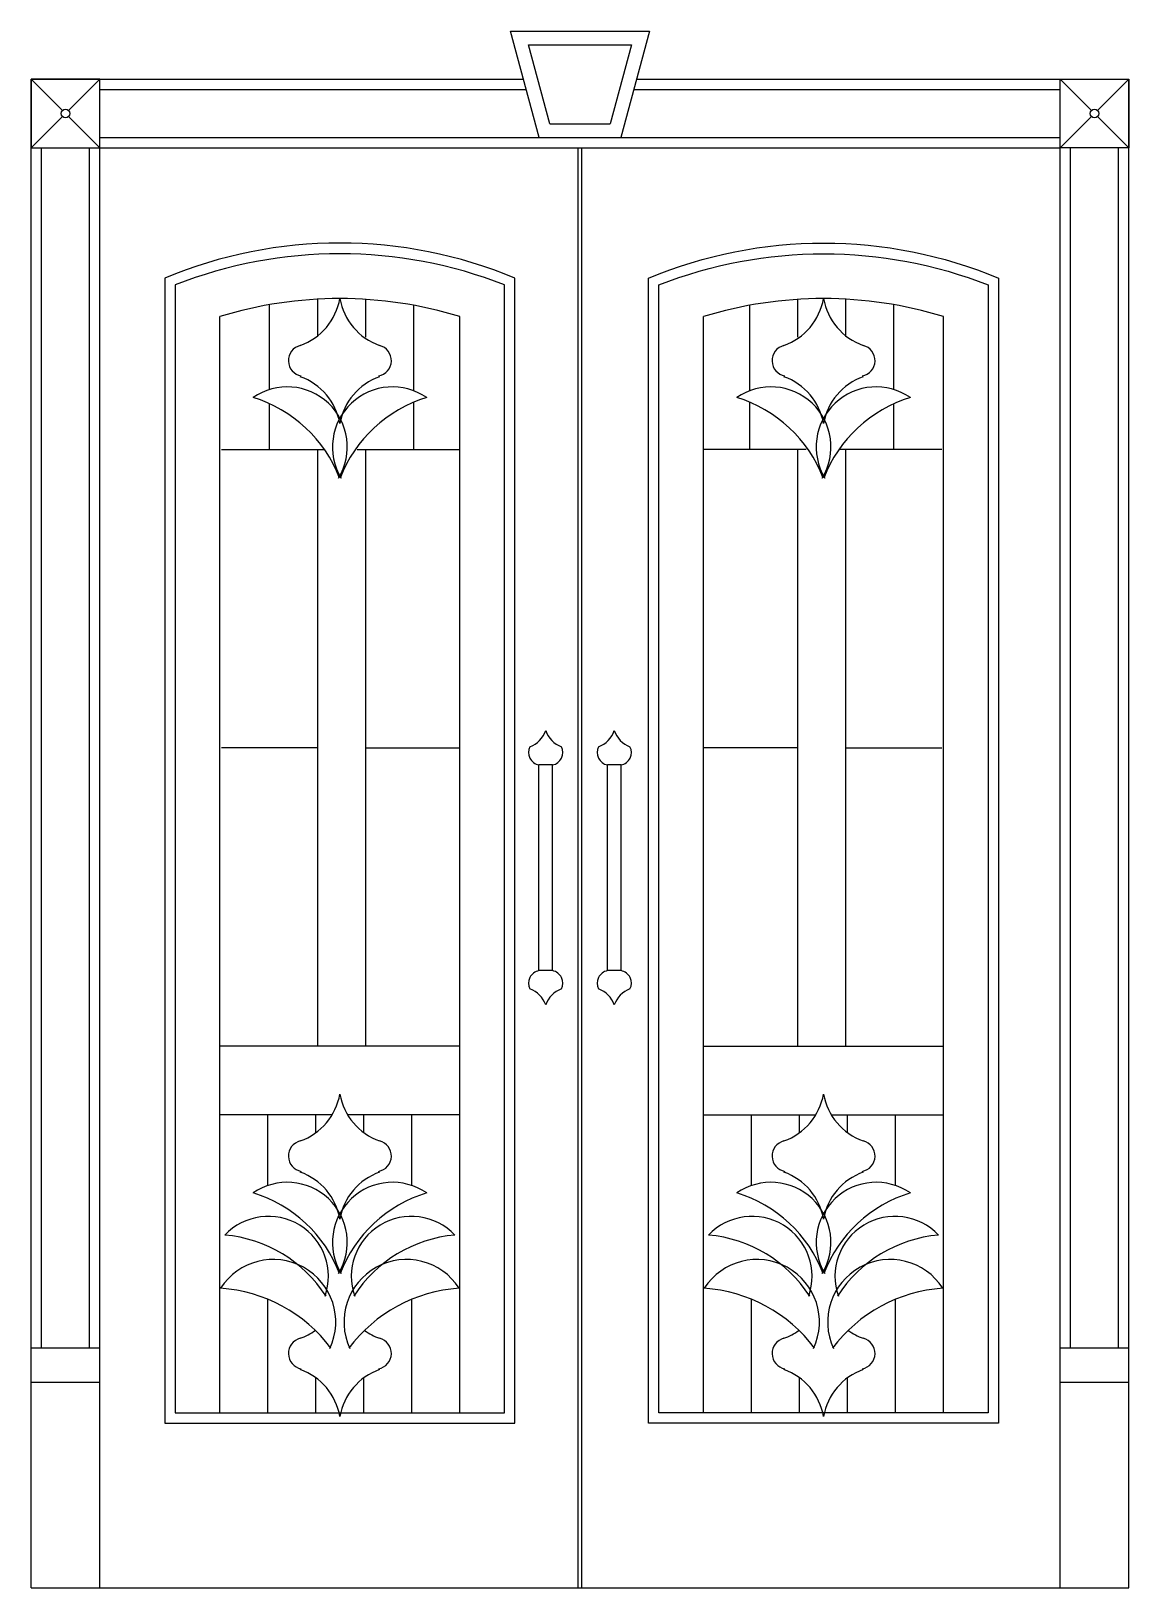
# Model space of a CAD drawing. Header units: metres. Extents: x -4744 to -3144, y 24 to 2294.
import ezdxf

# ---------------------------------------------------------------- set-up
doc = ezdxf.new("R2010")
doc.units = ezdxf.units.M
for name, color, linetype in [('2', 2, 'Continuous'), ('3', 3, 'Continuous'), ('4', 4, 'Continuous'), ('6', 3, 'Continuous'), ('7', 7, 'Continuous')]:
    doc.layers.add(name, color=color, linetype=linetype)

msp = doc.modelspace()

# ---------------------------------------------------------------- linework, layer by layer
at = {"layer": '2'}
msp.add_line((-4743.85, 23.95), (-3143.85, 23.95), dxfattribs=at)
at = {"layer": '3'}
for p, q in [((-4743.85, 2223.95), (-4698.31, 2178.4)), ((-4689.4, 2178.4), (-4643.85, 2223.95)), ((-3198.31, 2178.4), (-3243.85, 2223.95)), ((-3143.85, 2223.95), (-3189.4, 2178.4)), ((-4743.85, 2123.95), (-4698.31, 2169.49)), ((-4689.4, 2169.49), (-4643.85, 2123.95)), ((-3198.31, 2169.49), (-3243.85, 2123.95)), ((-3143.85, 2123.95), (-3189.4, 2169.49)), ((-3946.35, 23.95), (-3946.35, 2123.95)), ((-3941.35, 23.95), (-3941.35, 2123.95)), ((-4743.85, 373.95), (-4643.85, 373.95)), ((-3243.85, 373.95), (-3143.85, 373.95))]:
    msp.add_line(p, q, dxfattribs=at)
at = {"layer": '4'}
for p, q in [((-4743.85, 23.95), (-4743.85, 2223.95)), ((-4743.85, 2223.95), (-4026.16, 2223.95)), ((-3861.55, 2223.95), (-3143.85, 2223.95)), ((-3143.85, 23.95), (-3143.85, 2223.95)), ((-4643.85, 23.95), (-4643.85, 2123.95)), ((-4643.85, 2123.95), (-3243.85, 2123.95)), ((-3243.85, 23.95), (-3243.85, 2123.95))]:
    msp.add_line(p, q, dxfattribs=at)
msp.add_lwpolyline([(-4003.39, 2138.95), (-4044.92, 2293.95), (-3842.79, 2293.95), (-3884.32, 2138.95)], dxfattribs=at)
for points in [[(-4743.85, 2223.95), (-4743.85, 2123.95), (-4643.85, 2123.95), (-4643.85, 2223.95)], [(-3143.85, 2223.95), (-3143.85, 2123.95), (-3243.85, 2123.95), (-3243.85, 2223.95)]]:
    msp.add_lwpolyline(points, close=True, dxfattribs=at)
at = {"layer": '6'}
for p, q in [((-4643.85, 2208.95), (-4022.14, 2208.95)), ((-3865.57, 2208.95), (-3243.85, 2208.95)), ((-3988.04, 2158.95), (-3899.67, 2158.95)), ((-4643.85, 2138.95), (-3243.85, 2138.95)), ((-4728.85, 373.95), (-4728.85, 2123.95)), ((-4658.85, 373.95), (-4658.85, 2123.95)), ((-3228.85, 373.95), (-3228.85, 2123.95)), ((-3158.85, 373.95), (-3158.85, 2123.95)), ((-4396.22, 1771.38), (-4396.22, 1894.61)), ((-4326.22, 1849.68), (-4326.22, 1902.92)), ((-4256.22, 1847.67), (-4256.22, 1902.92)), ((-4186.22, 1769.59), (-4186.22, 1894.61)), ((-3696.48, 1769.59), (-3696.48, 1894.61)), ((-3626.48, 1847.67), (-3626.48, 1902.92)), ((-3556.48, 1849.68), (-3556.48, 1902.92)), ((-3486.48, 1771.38), (-3486.48, 1894.61)), ((-4468.85, 278.95), (-4468.85, 1877.64)), ((-4118.85, 278.95), (-4118.85, 1877.64)), ((-3763.85, 278.95), (-3763.85, 1877.64)), ((-3413.85, 278.95), (-3413.85, 1877.64)), ((-4396.22, 1683.95), (-4396.22, 1750.55)), ((-4186.22, 1683.95), (-4186.22, 1752.85)), ((-3696.48, 1683.95), (-3696.48, 1752.85)), ((-3486.48, 1683.95), (-3486.48, 1750.55)), ((-4466.22, 1683.95), (-4316.39, 1683.95)), ((-4326.22, 813.95), (-4326.22, 1683.95)), ((-4268.69, 1683.95), (-4118.85, 1683.95)), ((-4256.22, 813.95), (-4256.22, 1683.95)), ((-3614.02, 1683.95), (-3763.85, 1683.95)), ((-3626.48, 813.95), (-3626.48, 1683.95)), ((-3416.48, 1683.95), (-3566.32, 1683.95)), ((-3556.48, 813.95), (-3556.48, 1683.95)), ((-4326.22, 1248.95), (-4466.22, 1248.95)), ((-4256.22, 1248.95), (-4118.85, 1248.95)), ((-3626.48, 1248.95), (-3763.85, 1248.95)), ((-3556.48, 1248.95), (-3416.48, 1248.95)), ((-4118.85, 813.95), (-4468.85, 813.95)), ((-3763.85, 813.95), (-3413.85, 813.95)), ((-4305.07, 713.95), (-4468.85, 713.95)), ((-4398.85, 610.63), (-4398.85, 713.95)), ((-4328.85, 687.78), (-4328.85, 713.95)), ((-4118.85, 713.95), (-4282.63, 713.95)), ((-4258.85, 687.78), (-4258.85, 713.95)), ((-4188.85, 610.63), (-4188.85, 713.95)), ((-3763.85, 713.95), (-3600.07, 713.95)), ((-3693.85, 610.63), (-3693.85, 713.95)), ((-3623.85, 687.78), (-3623.85, 713.95)), ((-3577.63, 713.95), (-3413.85, 713.95)), ((-3553.85, 687.78), (-3553.85, 713.95)), ((-3483.85, 610.63), (-3483.85, 713.95)), ((-4398.85, 278.95), (-4398.85, 444.73)), ((-4188.85, 278.95), (-4188.85, 444.73)), ((-3693.85, 278.95), (-3693.85, 444.73)), ((-3483.85, 278.95), (-3483.85, 444.73)), ((-4328.85, 278.95), (-4328.85, 330.22)), ((-4258.85, 278.95), (-4258.85, 330.22)), ((-3623.85, 278.95), (-3623.85, 330.22)), ((-3553.85, 278.95), (-3553.85, 330.22))]:
    msp.add_line(p, q, dxfattribs=at)
msp.add_lwpolyline([(-3988.04, 2158.95), (-4018.85, 2273.95), (-3868.85, 2273.95), (-3899.67, 2158.95)], dxfattribs=at)
for points in [[(-4053.85, 278.95), (-4053.85, 1923.78, 0.19), (-4533.85, 1923.78), (-4533.85, 278.95)], [(-3828.85, 278.95), (-3828.85, 1923.78, -0.19), (-3348.85, 1923.78), (-3348.85, 278.95)]]:
    msp.add_lwpolyline(points, format="xyb", close=True, dxfattribs=at)
for centre in [(-4693.85, 2173.95), (-3193.85, 2173.95)]:
    msp.add_circle(centre, 6.3, dxfattribs=at)
for centre, radius, start, end in [((-4293.85, 1308.7), 595.25, 72.9, 107.1), ((-4381.64, 1919.53), 89.16, 289.68, 349.94), ((-4206.07, 1919.53), 89.16, 190.06, 250.32), ((-3588.85, 1308.7), 595.25, 72.9, 107.1), ((-3676.64, 1919.53), 89.16, 289.68, 349.94), ((-3501.07, 1919.53), 89.16, 190.06, 250.32), ((-4346.2, 1813.53), 22.7, 103.8, 259.89), ((-4241.51, 1813.53), 22.7, 280.11, 76.2), ((-3641.2, 1813.53), 22.7, 103.8, 259.89), ((-3536.51, 1813.53), 22.7, 280.11, 76.2), ((-4370.63, 1687.64), 87.56, 328.79, 124.63), ((-4381.64, 1706.08), 89.16, 10.06, 70.32), ((-4217.08, 1687.64), 87.56, 55.37, 211.21), ((-4206.07, 1706.08), 89.16, 109.68, 169.94), ((-3665.63, 1687.64), 87.56, 328.79, 124.63), ((-3676.64, 1706.08), 89.16, 10.06, 70.32), ((-3512.08, 1687.64), 87.56, 55.37, 211.21), ((-3501.07, 1706.08), 89.16, 109.68, 169.94), ((-4477.61, 1571.83), 196.38, 21.02, 73.06), ((-4110.1, 1571.83), 196.38, 106.94, 158.98), ((-3772.61, 1571.83), 196.38, 21.02, 73.06), ((-3405.1, 1571.83), 196.38, 106.94, 158.98), ((-4381.64, 759.63), 89.16, 289.68, 349.94), ((-4206.07, 759.63), 89.16, 190.06, 250.32), ((-3676.64, 759.63), 89.16, 289.68, 349.94), ((-3501.07, 759.63), 89.16, 190.06, 250.32), ((-4346.2, 653.63), 22.7, 103.8, 259.89), ((-4241.51, 653.63), 22.7, 280.11, 76.2), ((-3641.2, 653.63), 22.7, 103.8, 259.89), ((-3536.51, 653.63), 22.7, 280.11, 76.2), ((-4370.63, 527.74), 87.56, 328.79, 124.63), ((-4381.64, 546.18), 89.16, 10.06, 70.32), ((-4217.08, 527.74), 87.56, 55.37, 211.21), ((-4206.07, 546.18), 89.16, 109.68, 169.94), ((-3665.63, 527.74), 87.56, 328.79, 124.63), ((-3676.64, 546.18), 89.16, 10.06, 70.32), ((-3512.08, 527.74), 87.56, 55.37, 211.21), ((-3501.07, 546.18), 89.16, 109.68, 169.94), ((-4477.61, 411.93), 196.38, 21.02, 73.06), ((-4110.1, 411.93), 196.38, 106.94, 158.98), ((-3772.61, 411.93), 196.38, 21.02, 73.06), ((-3405.1, 411.93), 196.38, 106.94, 158.98), ((-4398.1, 478.12), 87.56, 340.65, 136.49), ((-4189.61, 478.12), 87.56, 43.51, 199.35), ((-3693.1, 478.12), 87.56, 340.65, 136.49), ((-3484.61, 478.12), 87.56, 43.51, 199.35), ((-4479.01, 342.81), 196.38, 32.87, 84.91), ((-4108.7, 342.81), 196.38, 95.09, 147.13), ((-3774.01, 342.81), 196.38, 32.87, 84.91), ((-3403.7, 342.81), 196.38, 95.09, 147.13), ((-4390.99, 411.62), 91.16, 335.08, 147.28), ((-4196.72, 411.62), 91.16, 32.72, 204.92), ((-3685.99, 411.62), 91.16, 335.08, 147.28), ((-3491.72, 411.62), 91.16, 32.72, 204.92), ((-4482.97, 241.2), 220.23, 36.93, 86.02), ((-4104.74, 241.2), 220.23, 93.98, 143.07), ((-3777.97, 241.2), 220.23, 36.93, 86.02), ((-3399.74, 241.2), 220.23, 93.98, 143.07), ((-4346.2, 365.83), 22.7, 103.8, 259.89), ((-4381.64, 471.82), 89.16, 289.68, 305.62), ((-4206.07, 471.82), 89.16, 234.38, 250.32), ((-4241.51, 365.83), 22.7, 280.11, 76.2), ((-3641.2, 365.83), 22.7, 103.8, 259.89), ((-3676.64, 471.82), 89.16, 289.68, 305.62), ((-3501.07, 471.82), 89.16, 234.38, 250.32), ((-3536.51, 365.83), 22.7, 280.11, 76.2), ((-4196.72, 411.62), 91.16, 203.99, 204.92), ((-3685.99, 411.62), 91.16, 335.08, 336.01), ((-4381.64, 258.37), 89.16, 10.06, 70.32), ((-4206.07, 258.37), 89.16, 109.68, 169.94), ((-3676.64, 258.37), 89.16, 10.06, 70.32), ((-3501.07, 258.37), 89.16, 109.68, 169.94)]:
    msp.add_arc(centre, radius, start, end, dxfattribs=at)
at = {"layer": '7'}
for p, q in [((-4003.85, 923.95), (-4003.85, 1223.95)), ((-3983.85, 1223.95), (-4003.85, 1223.95)), ((-3983.85, 923.95), (-3983.85, 1223.95)), ((-3903.85, 923.95), (-3903.85, 1223.95)), ((-3883.85, 1223.95), (-3903.85, 1223.95)), ((-3883.85, 923.95), (-3883.85, 1223.95)), ((-3983.85, 923.95), (-4003.85, 923.95)), ((-3883.85, 923.95), (-3903.85, 923.95)), ((-4743.85, 323.95), (-4643.85, 323.95)), ((-3243.85, 323.95), (-3143.85, 323.95))]:
    msp.add_line(p, q, dxfattribs=at)
for points in [[(-4038.85, 263.95), (-4038.85, 1933.95, 0.2), (-4548.85, 1933.95), (-4548.85, 263.95)], [(-3843.85, 263.95), (-3843.85, 1933.95, -0.2), (-3333.85, 1933.95), (-3333.85, 263.95)]]:
    msp.add_lwpolyline(points, format="xyb", close=True, dxfattribs=at)
for centre, radius, start, end in [((-4030, 1286.27), 38.19, 290.33, 341.17), ((-3957.71, 1286.27), 38.19, 198.83, 249.67), ((-3930, 1286.27), 38.19, 290.33, 341.17), ((-3857.71, 1286.27), 38.19, 198.83, 249.67), ((-4000.15, 1242.13), 18.56, 153.34, 258.48), ((-3987.56, 1242.13), 18.56, 281.52, 26.66), ((-3900.15, 1242.13), 18.56, 153.34, 258.48), ((-3887.56, 1242.13), 18.56, 281.52, 26.66), ((-4000.15, 905.76), 18.56, 101.52, 206.66), ((-3987.56, 905.76), 18.56, 333.34, 78.48), ((-3900.15, 905.76), 18.56, 101.52, 206.66), ((-3887.56, 905.76), 18.56, 333.34, 78.48), ((-4030, 861.62), 38.19, 18.83, 69.67), ((-3957.71, 861.62), 38.19, 110.33, 161.17), ((-3930, 861.62), 38.19, 18.83, 69.67), ((-3857.71, 861.62), 38.19, 110.33, 161.17)]:
    msp.add_arc(centre, radius, start, end, dxfattribs=at)

doc.saveas('drawing.dxf')
